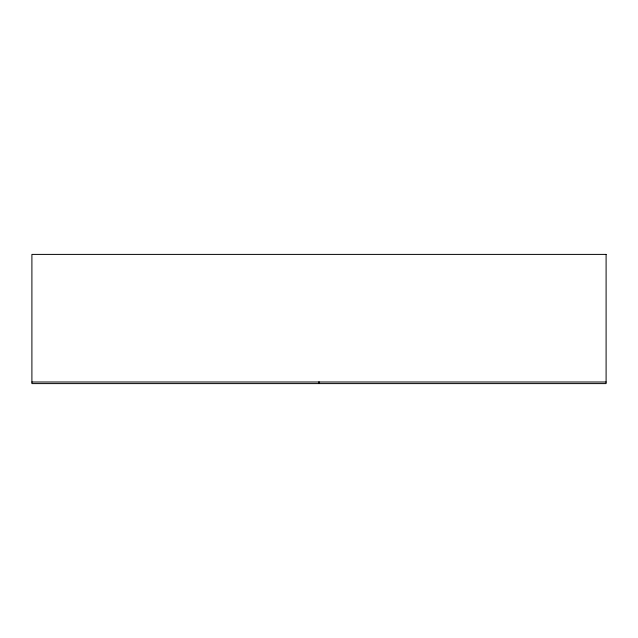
<?xml version="1.0" encoding="UTF-8"?>
<svg xmlns="http://www.w3.org/2000/svg" width="638" height="638" viewBox="0 0 638 638"><rect width="100%" height="100%" fill="white"/><g stroke="black" fill="none" stroke-linecap="round" stroke-linejoin="round"><path stroke-width="0.96" d="M31.9 382.002L606.1 382.002M319 381.684L319 383.597M606.1 254.403L31.9 254.403L31.9 383.597L606.1 383.597L606.1 254.403"/></g></svg>
